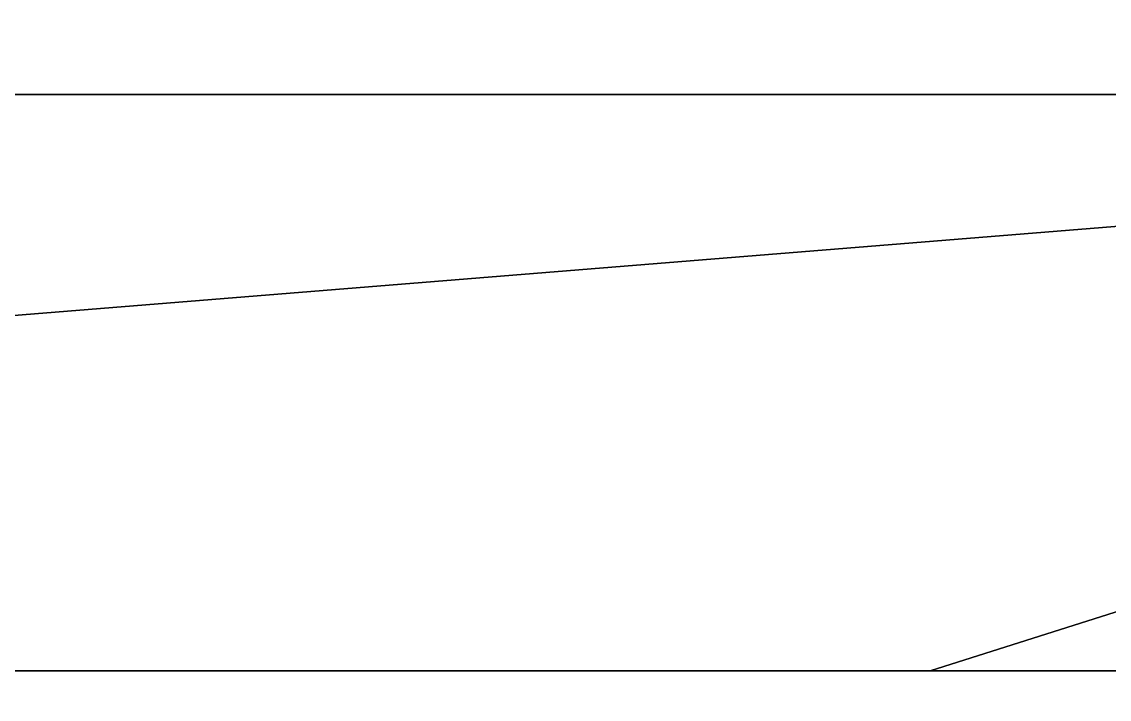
# Model space of a CAD drawing. Header units: millimetres. Extents: x 14850 to 20950, y 8600 to 14100.
# Drawn here: x 17908 to 18662, y 13580 to 14050 of the extents above; entities that cross this region are included whole.
import ezdxf

# ---------------------------------------------------------------- set-up
doc = ezdxf.new("R2010")
doc.units = ezdxf.units.MM
doc.layers.add('АР_3D_стены', color=8, linetype='Continuous')

msp = doc.modelspace()

# ---------------------------------------------------------------- meshes
at = {"layer": 'АР_3D_стены'}
mesh = msp.add_polyface(dxfattribs=at)
corners = [(14850, 13599.6), (14850, 13999.6), (19800.2, 13999.6), (19800.2, 13999.6, 3650), (14850, 13999.6, 3650), (14850, 13599.6, 3650), (20200.2, 12599.6), (19800.2, 12599.6), (19800.2, 13500.4), (19800.2, 13500.4, 3650), (19800.2, 12599.6, 3650), (20200.2, 12599.6, 3650), (19800.2, 14050), (20200.2, 14050), (20200.2, 13999.6), (20200.2, 13999.6, 3650), (20200.2, 14050, 3650), (19800.2, 14050, 3650), (18538.2, 13599.6), (18538.2, 13599.6, 3650), (19800.2, 13599.6), (19800.2, 13599.6, 3650)]
mesh.append_faces([[corners[k] for k in face] for face in [(0, 1, 2), (3, 4, 5), (6, 7, 8), (9, 10, 11), (12, 13, 14), (15, 16, 17), (18, 0, 2), (3, 5, 19), (6, 8, 20), (21, 9, 11), (12, 14, 6), (11, 15, 17), (20, 18, 2), (3, 19, 21), (2, 12, 6), (11, 17, 3), (6, 20, 2), (3, 21, 11), (2, 12, 17, 3), (12, 13, 16, 17), (13, 14, 15, 16), (14, 6, 11, 15), (6, 7, 10, 11), (7, 8, 9, 10), (8, 20, 21, 9), (20, 18, 19, 21), (18, 0, 5, 19), (0, 1, 4, 5), (1, 2, 3, 4)]])

doc.saveas('drawing.dxf')
